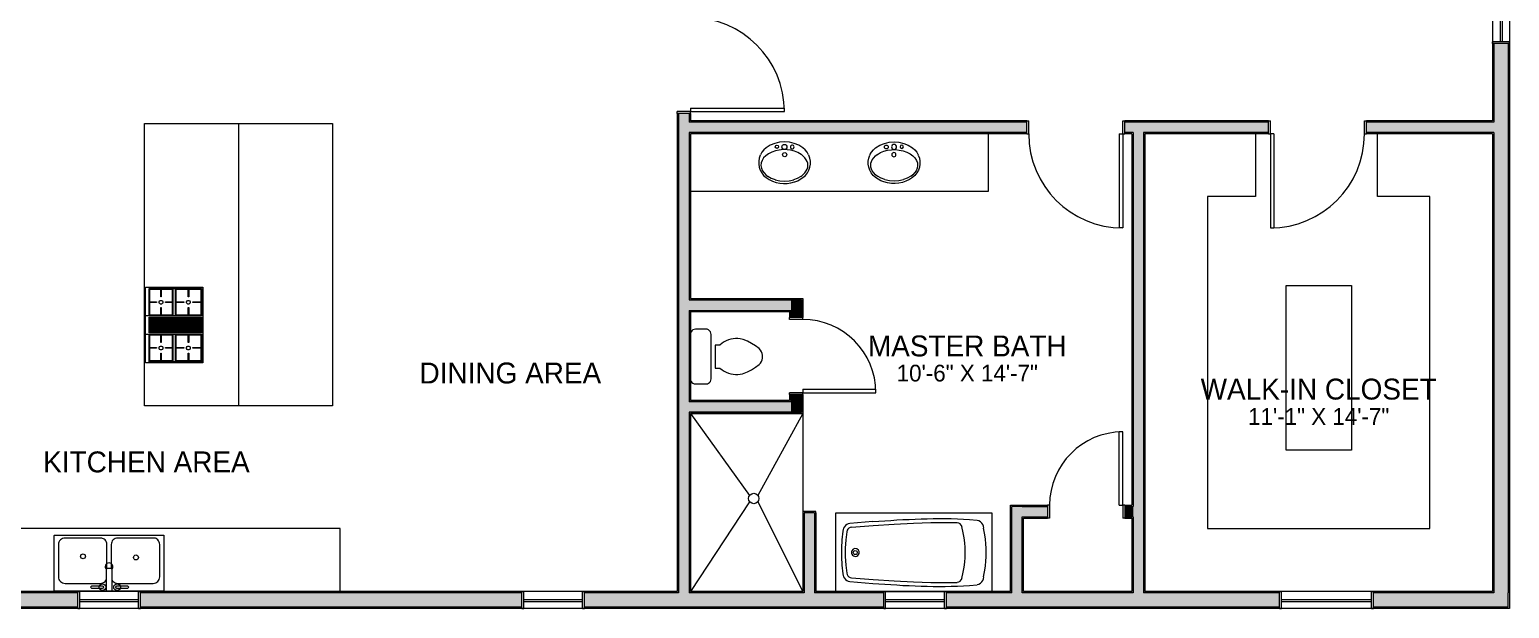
# Model space of a CAD drawing. Header units: inches. Extents: x 99 to 15695, y -7208 to 2559.
# Drawn here: x 10858 to 11424, y -4790 to -4568 of the extents above; entities that cross this region are included whole.
import ezdxf

# ---------------------------------------------------------------- set-up
doc = ezdxf.new("R2010")
doc.units = ezdxf.units.IN
doc.header["$LTSCALE"] = 96
doc.header["$MEASUREMENT"] = 0
for name, color, linetype, lineweight in [('Doors', 5, 'Continuous', 5), ('Fixtures_ Interior', 231, 'Continuous', 0), ('Room Labels', 7, 'Continuous', 18), ('Walls_  Normal', 6, 'Continuous', 13), ('Windows', 5, 'Continuous', 5)]:
    doc.layers.add(name, color=color, linetype=linetype, lineweight=lineweight)
doc.layers.add('Furniture', color=7, linetype='Continuous', lineweight=5, true_color=0x994d00)
doc.layers.add('Hatch', color=7, linetype='Continuous', lineweight=0, true_color=0x919191)
doc.styles.get("Standard").update_dxf_attribs({"font": 'arial.ttf'})

# ---------------------------------------------------------------- blocks, each defined once
blk = doc.blocks.new('Double Sink Wide')
at = {"layer": 'Fixtures_ Interior', "color": 17, "lineweight": 0, "true_color": 0x804040, "transparency": 33554687}
blk.add_line((-18.03, 1.31), (-17.7, 1.16), dxfattribs=at)
for points in [[(-21, 21.2), (-20.75, 21.45), (20.75, 21.45), (21, 21.2), (21, 0.06), (20.94, 0), (-20.94, 0), (-21, 0.06)], [(1.04, 21.49), (1.04, 12.55), (-1.02, 12.55), (-1.02, 21.49)]]:
    blk.add_lwpolyline(points, close=True, dxfattribs=at)
for points in [[(-1.02, 16.93), (-1.23, 17.34), (-1.54, 17.71), (-1.92, 18.02), (-2.35, 18.26), (-2.82, 18.4), (-3.31, 18.45), (-16.88, 18.45), (-17.36, 18.4), (-17.83, 18.26), (-18.27, 18.02), (-18.64, 17.71), (-18.95, 17.34), (-19.19, 16.9), (-19.33, 16.43), (-19.38, 15.95), (-19.38, 3.58), (-19.33, 3.09), (-19.19, 2.62), (-18.95, 2.19), (-18.64, 1.81), (-18.03, 1.31)], [(1.93, 1.49), (2.72, 1.14), (3.31, 1.08), (16.88, 1.08), (17.36, 1.13), (17.83, 1.27), (18.27, 1.5), (18.64, 1.81), (18.95, 2.19), (19.19, 2.62), (19.33, 3.09), (19.38, 3.58), (19.38, 15.95), (19.33, 16.43), (19.19, 16.9), (18.95, 17.34), (18.64, 17.71), (18.27, 18.02), (17.83, 18.26), (17.36, 18.4), (16.88, 18.45), (3.31, 18.45), (2.82, 18.4), (2.35, 18.26), (1.92, 18.02), (1.54, 17.71), (1.23, 17.34), (1.04, 16.98)], [(-17.7, 1.16), (-16.88, 1.08), (-3.31, 1.08), (-2.82, 1.13), (-2.35, 1.27), (-1.92, 1.5), (-1.54, 1.81), (-1.23, 2.19), (-1, 2.62), (-0.86, 3.09), (-0.81, 3.58), (-0.81, 12.55)], [(0.81, 12.55), (0.81, 3.58), (0.86, 3.09), (1, 2.62), (1.23, 2.19), (1.54, 1.81), (1.92, 1.5)]]:
    blk.add_lwpolyline(points, dxfattribs=at)
for points in [[(-7, 19.34), (-7.5, 19.84), (-7, 20.36), (-3.02, 20.36, -0.983051), (-3.02, 19.34)], [(2.62, 19.34, -0.983051), (2.62, 20.36), (6.61, 20.36), (7.1, 19.84), (6.61, 19.34)]]:
    blk.add_lwpolyline(points, format="xyb", close=True, dxfattribs=at)
for centre, radius in [((-3.04, 19.85), 1.28), ((2.57, 19.85), 1.28), ((-10.27, 8.51), 0.938), ((9.98, 8.07), 0.938)]:
    blk.add_circle(centre, radius, dxfattribs=at)
blk.add_arc((0.02, 12.05), 1.46, 135.5733, 45.5888, dxfattribs=at)
blk = doc.blocks.new('Appliances_Cooktops_Standard Size_Gas (front panel)')
at = {"layer": 'Fixtures_ Interior', "color": 17, "lineweight": 0, "true_color": 0x804040, "transparency": 33554687}
for p, q in [((-0.89, 5.68), (-0.89, 0.1)), ((-0.7, 5.56), (-0.7, 0.48)), ((-0.63, 0.48), (-0.63, 5.56)), ((-0.57, 5.56), (-0.57, 0.48)), ((-0.51, 5.56), (-0.51, 0.48)), ((-0.44, 5.56), (-0.44, 0.48)), ((-0.38, 0.48), (-0.38, 5.56)), ((-0.32, 0.48), (-0.32, 5.56)), ((-0.25, 0.48), (-0.25, 5.56)), ((-0.19, 0.48), (-0.19, 5.56)), ((-0.13, 5.56), (-0.13, 0.48)), ((-0.06, 0.48), (-0.06, 5.56)), ((0, 5.56), (0, 0.48)), ((0.06, 0.48), (0.06, 5.56)), ((0.13, 0.48), (0.13, 5.56)), ((0.19, 5.56), (0.19, 0.48)), ((0.25, 0.48), (0.25, 5.56)), ((0.32, 0.48), (0.32, 5.56)), ((0.38, 5.56), (0.38, 0.48)), ((0.44, 0.48), (0.44, 5.56)), ((0.51, 5.56), (0.51, 0.48)), ((0.57, 0.48), (0.57, 5.56)), ((0.64, 0.48), (0.64, 5.56)), ((0.7, 5.56), (0.7, 0.48)), ((0.89, 0.1), (0.89, 5.68)), ((-0.89, 3.02), (-3.56, 3.02)), ((3.56, 3.02), (0.89, 3.02)), ((-3.56, 2.76), (-0.89, 2.76)), ((0.89, 2.76), (3.56, 2.76))]:
    blk.add_line(p, q, dxfattribs=at)
for points in [[(-3.68, 5.68), (3.68, 5.68), (3.68, 0.1), (-3.68, 0.1)], [(-3.49, 5.49), (-0.95, 5.49), (-0.95, 3.08), (-3.49, 3.08)], [(-2.4, 4.34), (-2.35, 4.42), (-2.27, 4.47), (-2.17, 4.47), (-2.08, 4.42), (-2.03, 4.34), (-2.03, 4.24), (-2.08, 4.15), (-2.17, 4.1), (-2.27, 4.1), (-2.35, 4.15), (-2.4, 4.24)], [(-0.76, 5.56), (0.76, 5.56), (0.76, 0.48), (-0.76, 0.48)], [(0.95, 5.49), (3.49, 5.49), (3.49, 3.08), (0.95, 3.08)], [(2.04, 4.24), (2.04, 4.34), (2.09, 4.42), (2.18, 4.47), (2.28, 4.47), (2.36, 4.42), (2.41, 4.34), (2.41, 4.24), (2.36, 4.15), (2.28, 4.1), (2.18, 4.1), (2.09, 4.15)], [(-3.49, 2.7), (-0.95, 2.7), (-0.95, 0.54), (-3.49, 0.54)], [(-2.4, 1.57), (-2.4, 1.67), (-2.35, 1.75), (-2.27, 1.8), (-2.17, 1.8), (-2.08, 1.75), (-2.03, 1.67), (-2.03, 1.57), (-2.08, 1.48), (-2.17, 1.44), (-2.27, 1.44), (-2.35, 1.48)], [(0.95, 2.7), (3.49, 2.7), (3.49, 0.54), (0.95, 0.54)], [(2.09, 1.48), (2.04, 1.57), (2.04, 1.67), (2.09, 1.75), (2.18, 1.8), (2.28, 1.8), (2.36, 1.75), (2.41, 1.67), (2.41, 1.57), (2.36, 1.48), (2.28, 1.44), (2.18, 1.44)]]:
    blk.add_lwpolyline(points, close=True, dxfattribs=at)
for points in [[(-0.89, 0.48), (-3.56, 0.48), (-3.56, 5.56), (-0.89, 5.56)], [(-3.49, 4.32), (-2.73, 4.32), (-2.73, 4.25), (-3.49, 4.25)], [(-2.19, 5.49), (-2.19, 4.73), (-2.25, 4.73), (-2.25, 5.49)], [(-0.95, 4.25), (-1.71, 4.25), (-1.71, 4.32), (-0.95, 4.32)], [(0.89, 5.56), (3.56, 5.56), (3.56, 0.48), (0.89, 0.48)], [(0.95, 4.32), (1.71, 4.32), (1.71, 4.25), (0.95, 4.25)], [(2.25, 5.49), (2.25, 4.73), (2.19, 4.73), (2.19, 5.49)], [(3.49, 4.25), (2.73, 4.25), (2.73, 4.32), (3.49, 4.32)], [(-2.25, 3.08), (-2.25, 3.84), (-2.19, 3.84), (-2.19, 3.08)], [(2.19, 3.08), (2.19, 3.84), (2.25, 3.84), (2.25, 3.08)], [(-3.49, 1.65), (-2.73, 1.65), (-2.73, 1.59), (-3.49, 1.59)], [(-2.19, 2.7), (-2.19, 2.06), (-2.25, 2.06), (-2.25, 2.7)], [(-0.95, 1.59), (-1.71, 1.59), (-1.71, 1.65), (-0.95, 1.65)], [(0.95, 1.65), (1.71, 1.65), (1.71, 1.59), (0.95, 1.59)], [(2.25, 2.7), (2.25, 2.06), (2.19, 2.06), (2.19, 2.7)], [(3.49, 1.59), (2.73, 1.59), (2.73, 1.65), (3.49, 1.65)], [(-2.99, 0.1), (-2.99, 0.06), (-3.13, 0.06), (-3.16, 0), (-3.19, 0), (-3.22, 0.06), (-3.36, 0.06), (-3.36, 0.1)], [(-2.1, 0.1), (-2.1, 0.06), (-2.24, 0.06), (-2.27, 0), (-2.3, 0), (-2.34, 0.06), (-2.47, 0.06), (-2.47, 0.1)], [(-2.25, 0.54), (-2.25, 1.17), (-2.19, 1.17), (-2.19, 0.54)], [(0.18, 0.1), (0.18, 0.06), (0.05, 0.06), (0.02, 0), (-0.02, 0), (-0.05, 0.06), (-0.18, 0.06), (-0.18, 0.1)], [(2.47, 0.1), (2.47, 0.06), (2.34, 0.06), (2.3, 0), (2.27, 0), (2.24, 0.06), (2.1, 0.06), (2.1, 0.1)], [(2.19, 0.54), (2.19, 1.17), (2.25, 1.17), (2.25, 0.54)], [(3.36, 0.1), (3.36, 0.06), (3.22, 0.06), (3.19, 0), (3.16, 0), (3.13, 0.06), (2.99, 0.06), (2.99, 0.1)]]:
    blk.add_lwpolyline(points, dxfattribs=at)
blk = doc.blocks.new('Toilet')
at = {"layer": 'Furniture'}
for points in [[(-19.04, 6.77), (-19.92, 6.62), (-21.87, 5.87), (-23.41, 5.01), (-24.91, 4.11), (-26.29, 3.04), (-26.83, 2.51)], [(0, 8.48), (-0.05, 9.01), (-0.27, 9.49), (-0.59, 9.87), (-0.96, 10.19), (-1.44, 10.4), (-1.97, 10.45), (-5.97, 10.45), (-6.51, 10.4), (-6.93, 10.19), (-7.36, 9.87), (-7.68, 9.49), (-7.89, 9.01), (-7.95, 8.48), (-7.95, -8.48), (-7.89, -9.01), (-7.68, -9.44), (-7.36, -9.87), (-6.93, -10.19), (-6.4, -10.45), (-1.98, -10.45), (-1.44, -10.4), (-0.96, -10.19), (-0.59, -9.87), (-0.27, -9.44), (-0.05, -9.01), (0, -8.47), (0, 8.47)], [(-12.21, -5.12), (-11.25, -4.37), (-9.49, -4.37), (-9.49, 4.37), (-11.25, 4.37), (-12.21, 5.12)], [(-26.83, -2.51), (-26.29, -3.04), (-24.91, -4.11), (-23.41, -5.01), (-21.87, -5.87), (-20.21, -6.51)], [(-20.24, -6.5), (-19.04, -6.77)]]:
    blk.add_lwpolyline(points, dxfattribs=at)
for points in [[(-12.21, 5.12), (-14.11, 6.5), (-16.71, 7.16), (-19.04, 6.77)], [(-26.83, 2.51), (-27.92, 0.68), (-27.92, -0.68), (-26.83, -2.51)], [(-19.04, -6.77), (-16.71, -7.16), (-14.11, -6.5), (-12.21, -5.12)]]:
    blk.add_open_spline(points, degree=3, dxfattribs=at)
blk = doc.blocks.new('Tub')
at = {"layer": 'Furniture'}
blk.add_lwpolyline([(60, 0), (60, 29.97), (0, 29.97), (0, 0)], close=True, dxfattribs=at)
for points in [[(3.25, 24.43), (2.77, 21.81, 0.074206), (2.77, 8.37), (3.25, 5.76)], [(11.57, 25.01), (11.04, 22.56, 0.098214), (11.04, 7.63), (11.57, 5.17)], [(53.71, 14.45, 1.245514), (50.88, 15.09), (50.93, 14.67), (51.15, 14.24)]]:
    blk.add_lwpolyline(points, format="xyb", dxfattribs=at)
for points in [[(5.71, 27.36), (5.07, 27.2), (4.43, 26.83), (3.89, 26.35), (3.52, 25.76), (3.31, 25.12), (3.2, 24.43)], [(8.69, 27.73), (5.71, 27.41)], [(13.39, 26.45), (12.8, 26.35), (12.21, 26.03), (11.79, 25.55), (11.52, 25.01)], [(17.65, 26.56), (13.44, 26.51)], [(53.87, 24.75), (45.55, 25.44), (37.44, 25.97), (30.03, 26.35), (23.41, 26.56), (17.6, 26.56)], [(45.65, 3.25), (54.4, 4), (55.04, 4.16), (55.63, 4.37), (56.11, 4.75), (56.53, 5.23), (56.85, 5.76), (57.07, 6.35), (57.12, 6.99), (57.49, 10.19), (57.71, 13.44), (57.71, 16.75), (57.49, 20), (57.12, 23.2), (57.07, 23.84), (56.85, 24.43), (56.53, 24.96), (56.11, 25.44), (55.63, 25.81), (55.04, 26.03), (54.4, 26.19), (45.65, 26.93)], [(53.81, 5.44), (54.35, 5.55), (54.83, 5.81), (55.2, 6.19), (55.47, 6.61), (55.63, 7.15), (56, 10.29), (56.21, 13.49), (56.21, 16.69), (56, 19.89), (55.63, 23.04), (55.47, 23.57), (55.2, 24), (54.83, 24.37), (54.35, 24.64), (53.81, 24.75)], [(3.2, 5.76), (3.31, 5.07), (3.52, 4.43), (3.89, 3.84), (4.43, 3.36), (5.07, 2.99), (5.71, 2.83)], [(8.69, 2.45), (5.71, 2.77)], [(11.52, 5.17), (11.79, 4.64), (12.21, 4.16), (12.8, 3.84), (13.39, 3.73)], [(17.65, 3.63), (13.44, 3.68)], [(53.87, 5.44), (45.55, 4.75), (37.44, 4.21), (30.03, 3.84), (23.41, 3.63), (17.6, 3.63)]]:
    blk.add_lwpolyline(points, dxfattribs=at)
blk.add_circle((52.38, 15.1), 0.758, dxfattribs=at)
for points in [[(45.65, 26.93), (33.36, 27.78), (21.01, 28.54), (8.69, 27.73)], [(51.15, 14.24), (51.83, 13.27), (53.32, 13.49), (53.71, 14.45)], [(45.65, 3.25), (33.36, 2.41), (21.01, 1.65), (8.69, 2.45)]]:
    blk.add_open_spline(points, degree=3, dxfattribs=at)
blk = doc.blocks.new('Sink')
at = {"layer": 'Furniture'}
for points in [[(-13.17, 6.37), (-13.92, 5.04), (-14.45, 3.6)], [(-11.15, 8.4), (-11.89, 7.81), (-12.59, 7.12), (-13.23, 6.37)], [(-2.29, 7.07), (-3.09, 7.92), (-4, 8.67), (-5.01, 9.25)], [(-14.51, 3.6), (-14.88, 1.84), (-14.99, 0.03), (-14.88, -1.79), (-14.51, -3.55)], [(-15.31, -3.92), (-14.88, -5.04), (-14.29, -6.05), (-13.6, -7.07)], [(-14.45, -3.55), (-13.92, -4.99), (-13.17, -6.32)], [(-13.23, -6.32), (-12.59, -7.07), (-11.89, -7.76), (-11.15, -8.35)], [(-11.09, -8.35), (-10.45, -8.67), (-9.71, -8.88), (-8.96, -8.93), (-8.21, -8.88), (-7.47, -8.67), (-6.83, -8.35), (-6.08, -7.76), (-5.39, -7.07), (-4.75, -6.32)], [(-5.01, -9.25), (-4, -8.67), (-3.09, -7.92), (-2.29, -7.07)]]:
    blk.add_lwpolyline(points, dxfattribs=at)
blk.add_lwpolyline([(-1.97, -2.27), (-2.29, -2.32), (-2.51, -2.53), (-2.67, -2.8), (-2.67, -3.12), (-2.51, -3.39), (-2.29, -3.6), (-1.97, -3.65), (-1.65, -3.6), (-1.44, -3.39), (-1.28, -3.12), (-1.28, -2.8), (-1.44, -2.53), (-1.65, -2.32)], close=True, dxfattribs=at)
for centre, radius in [((-4.91, -0.08), 0.798), ((-1.98, 0.02), 0.969), ((-1.91, 2.91), 0.637)]:
    blk.add_circle(centre, radius, dxfattribs=at)
for centre, radius, start, end in [((-4.36, 0.03), 11.61, 142.6761, 199.5796), ((-8.03, 2.92), 6.99, 64.9653, 143.609), ((-11.81, 0), 11.81, 323.2594, 36.7406), ((-8.03, -2.96), 6.96, 216.1908, 295.2349)]:
    blk.add_arc(centre, radius, start, end, dxfattribs=at)
blk.add_ellipse((-8.86, 0.17), major_axis=(-0.18, 8.84), ratio=0.664092, start_param=3.873962, end_param=6.643025, dxfattribs=at)

msp = doc.modelspace()

# ---------------------------------------------------------------- linework, layer by layer
at = {"layer": 'Doors', "transparency": 33554687}
for p, q in [((11110.5, -4598.48), (11146.5, -4598.48)), ((11110.5, -4598.48), (11110.5, -4599.85)), ((11146.5, -4599.85), (11146.5, -4598.48)), ((11105.5, -4600.6), (11105.5, -4599.85)), ((11110.5, -4599.85), (11105.5, -4599.85)), ((11110.5, -4600.6), (11105.5, -4600.6)), ((11110.5, -4600.6), (11110.5, -4599.85)), ((11110.5, -4599.85), (11146.5, -4599.85)), ((11239.25, -4603.35), (11240, -4603.35)), ((11239.25, -4608.35), (11239.25, -4603.35)), ((11240, -4608.35), (11240, -4603.35)), ((11276, -4603.35), (11276.75, -4603.35)), ((11276, -4608.35), (11276, -4603.35)), ((11276.75, -4608.35), (11276.75, -4603.35)), ((11331.75, -4603.35), (11332.5, -4603.35)), ((11331.75, -4608.35), (11331.75, -4603.35)), ((11332.5, -4608.35), (11332.5, -4603.35)), ((11368.5, -4603.35), (11369.25, -4603.35)), ((11368.5, -4608.35), (11368.5, -4603.35)), ((11369.25, -4608.35), (11369.25, -4603.35)), ((11239.25, -4608.35), (11240, -4608.35)), ((11274.63, -4608.35), (11274.63, -4644.35)), ((11274.63, -4608.35), (11276, -4608.35)), ((11276, -4608.35), (11276.75, -4608.35)), ((11276, -4608.35), (11276, -4644.35)), ((11331.75, -4608.35), (11332.5, -4608.35)), ((11332.5, -4608.35), (11332.5, -4644.35)), ((11333.88, -4608.35), (11332.5, -4608.35)), ((11333.88, -4608.35), (11333.88, -4644.35)), ((11368.5, -4608.35), (11369.25, -4608.35)), ((11276, -4644.35), (11274.63, -4644.35)), ((11332.5, -4644.35), (11333.88, -4644.35)), ((11148.5, -4679.35), (11148.5, -4678.6)), ((11153.5, -4678.6), (11148.5, -4678.6)), ((11153.5, -4679.35), (11153.5, -4678.6)), ((11153.5, -4679.35), (11148.5, -4679.35)), ((11153.5, -4705.98), (11181.5, -4705.98)), ((11153.5, -4705.98), (11153.5, -4707.35)), ((11181.5, -4707.35), (11181.5, -4705.98)), ((11148.5, -4708.1), (11148.5, -4707.35)), ((11153.5, -4707.35), (11148.5, -4707.35)), ((11153.5, -4708.1), (11148.5, -4708.1)), ((11153.5, -4708.1), (11153.5, -4707.35)), ((11153.5, -4707.35), (11181.5, -4707.35)), ((11274.63, -4750.35), (11274.63, -4722.35)), ((11276, -4722.35), (11274.63, -4722.35)), ((11276, -4750.35), (11276, -4722.35)), ((11248, -4750.35), (11247.25, -4750.35)), ((11247.25, -4750.35), (11247.25, -4755.35)), ((11248, -4750.35), (11248, -4755.35)), ((11274.63, -4750.35), (11276, -4750.35)), ((11276.75, -4750.35), (11276, -4750.35)), ((11276, -4750.35), (11276, -4755.35)), ((11276.75, -4750.35), (11276.75, -4755.35)), ((11248, -4755.35), (11247.25, -4755.35)), ((11276.75, -4755.35), (11276, -4755.35))]:
    msp.add_line(p, q, dxfattribs=at)
for centre, radius, start, end in [((11110.5, -4599.85), 36, 0, 90), ((11276, -4608.35), 36, 180, 270), ((11332.5, -4608.35), 36, 270, 0), ((11153.5, -4707.35), 28, 0, 90), ((11276, -4750.35), 28, 90, 180)]:
    msp.add_arc(centre, radius, start, end, dxfattribs=at)
at = {"layer": 'Furniture', "transparency": 33554687}
msp.add_line((10937.5, -4604.35), (10937.5, -4712.35), dxfattribs=at)
for points in [[(10901.5, -4604.35), (10973.5, -4604.35), (10973.5, -4712.35), (10901.5, -4712.35), (10901.5, -4604.35)], [(11326.84, -4608.35), (11326.84, -4632.35), (11308.5, -4632.35), (11308.5, -4759.35), (11393.5, -4759.35), (11393.5, -4632.35), (11373.5, -4632.35), (11373.5, -4608.35)], [(11110.5, -4715.35), (11133.16, -4746.63)], [(11153.5, -4715.35), (11136.36, -4746.63)], [(11133.16, -4749.08), (11110.5, -4783.35)], [(11136.36, -4749.08), (11153.5, -4783.35)], [(10976.5, -4783.35), (10976.5, -4759.35), (10823.5, -4759.35)]]:
    msp.add_lwpolyline(points, dxfattribs=at)
at = {"layer": 'Furniture'}
msp.add_lwpolyline([(11224.5, -4608.35), (11224.5, -4630.38), (11110.5, -4630.38), (11110.5, -4608.35)], dxfattribs=at)
at = {"layer": 'Furniture', "transparency": 33554687}
for points in [[(11338.5, -4666.35), (11363.5, -4666.35), (11363.5, -4729.35), (11338.5, -4729.35)], [(11153.5, -4715.35), (11153.5, -4783.35), (11110.5, -4783.35), (11110.5, -4715.35)]]:
    msp.add_lwpolyline(points, close=True, dxfattribs=at)
msp.add_circle((11134.77, -4747.83), 1.99, dxfattribs=at)
at = {"layer": 'Hatch', "transparency": 33554687}
for points in [[(11423.5, -4573.85), (11423.5, -4783.85), (11418, -4573.85), (11418, -4783.85)], [(11110, -4600.6), (11110, -4783.85), (11106, -4600.6), (11106, -4783.85)], [(11239.25, -4607.85), (11110, -4607.85), (11239.25, -4603.85), (11110, -4603.85)], [(11331.75, -4607.85), (11276.75, -4607.85), (11331.75, -4603.85), (11276.75, -4603.85)], [(11418, -4607.85), (11369.25, -4607.85), (11418, -4603.85), (11369.25, -4603.85)], [(11284, -4607.85), (11284, -4783.85), (11280, -4607.85), (11280, -4783.85)], [(11110, -4671.85), (11149, -4671.85), (11110, -4675.85), (11149, -4675.85)], [(11153, -4671.85), (11153, -4678.6), (11149, -4671.85), (11149, -4678.6)], [(11149, -4714.85), (11110, -4714.85), (11149, -4710.85), (11110, -4710.85)], [(11153, -4708.1), (11153, -4714.85), (11149, -4708.1), (11149, -4714.85)], [(11233.5, -4783.85), (11233.5, -4750.85), (11237.5, -4783.85), (11237.5, -4750.85)], [(11237.5, -4750.85), (11247.25, -4750.85), (11237.5, -4754.85), (11247.25, -4754.85)], [(11276.75, -4750.85), (11280, -4750.85), (11276.75, -4754.85), (11280, -4754.85)], [(11158, -4753.35), (11158, -4783.85), (11154, -4753.35), (11154, -4783.85)], [(10876, -4789.35), (10738.5, -4789.35), (10876, -4783.85), (10738.5, -4783.85)], [(11046, -4789.35), (10900, -4789.35), (11046, -4783.85), (10900, -4783.85)], [(11184.5, -4789.35), (11070, -4789.35), (11184.5, -4783.85), (11070, -4783.85)], [(11336, -4789.35), (11208.5, -4789.35), (11336, -4783.85), (11208.5, -4783.85)], [(11423.5, -4789.35), (11372, -4789.35), (11423.5, -4783.85), (11372, -4783.85)]]:
    msp.add_solid(points, dxfattribs=at)
at = {"layer": 'Walls_  Normal', "linetype": 'Continuous', "transparency": 33554687}
for p, q in [((11424, -4573.85), (11417.5, -4573.85)), ((11417.5, -4573.85), (11417.5, -4603.35)), ((11423.5, -4573.85), (11418, -4573.85)), ((11418, -4573.85), (11418, -4603.85)), ((11423.5, -4573.85), (11423.5, -4783.85)), ((11424, -4573.85), (11424, -4789.85)), ((11110.5, -4600.6), (11105.5, -4600.6)), ((11105.5, -4600.6), (11105.5, -4783.35)), ((11110, -4600.6), (11106, -4600.6)), ((11106, -4600.6), (11106, -4783.85)), ((11110, -4600.6), (11110, -4603.85)), ((11239.25, -4603.85), (11110, -4603.85)), ((11110.5, -4600.6), (11110.5, -4603.35)), ((11239.25, -4603.35), (11110.5, -4603.35)), ((11239.25, -4608.35), (11239.25, -4603.35)), ((11239.25, -4607.85), (11239.25, -4603.85)), ((11276.75, -4608.35), (11276.75, -4603.35)), ((11331.75, -4603.35), (11276.75, -4603.35)), ((11276.75, -4607.85), (11276.75, -4603.85)), ((11331.75, -4603.85), (11276.75, -4603.85)), ((11331.75, -4608.35), (11331.75, -4603.35)), ((11331.75, -4607.85), (11331.75, -4603.85)), ((11369.25, -4608.35), (11369.25, -4603.35)), ((11417.5, -4603.35), (11369.25, -4603.35)), ((11369.25, -4607.85), (11369.25, -4603.85)), ((11418, -4603.85), (11369.25, -4603.85)), ((11110, -4607.85), (11110, -4671.85)), ((11239.25, -4607.85), (11110, -4607.85)), ((11110.5, -4608.35), (11110.5, -4671.35)), ((11239.25, -4608.35), (11110.5, -4608.35)), ((11280, -4607.85), (11276.75, -4607.85)), ((11279.5, -4608.35), (11276.75, -4608.35)), ((11279.5, -4608.35), (11279.5, -4750.35)), ((11280, -4607.85), (11280, -4750.85)), ((11331.75, -4607.85), (11284, -4607.85)), ((11284, -4607.85), (11284, -4783.85)), ((11331.75, -4608.35), (11284.5, -4608.35)), ((11284.5, -4608.35), (11284.5, -4783.35)), ((11418, -4607.85), (11369.25, -4607.85)), ((11417.5, -4608.35), (11369.25, -4608.35)), ((11417.5, -4608.35), (11417.5, -4783.35)), ((11418, -4607.85), (11418, -4783.85)), ((11110, -4671.85), (11149, -4671.85)), ((11110.5, -4671.35), (11153.5, -4671.35)), ((11153, -4671.85), (11149, -4671.85)), ((11153, -4671.85), (11153, -4678.6)), ((11153.5, -4671.35), (11153.5, -4678.6)), ((11110, -4675.85), (11110, -4710.85)), ((11110, -4675.85), (11149, -4675.85)), ((11110.5, -4676.35), (11110.5, -4710.35)), ((11110.5, -4676.35), (11148.5, -4676.35)), ((11148.5, -4676.35), (11148.5, -4678.6)), ((11153.5, -4678.6), (11148.5, -4678.6)), ((11149, -4675.85), (11149, -4678.6)), ((11153, -4678.6), (11149, -4678.6)), ((11149, -4710.85), (11110, -4710.85)), ((11148.5, -4710.35), (11110.5, -4710.35)), ((11153.5, -4708.1), (11148.5, -4708.1)), ((11148.5, -4708.1), (11148.5, -4710.35)), ((11153, -4708.1), (11149, -4708.1)), ((11149, -4708.1), (11149, -4710.85)), ((11153, -4708.1), (11153, -4714.85)), ((11153.5, -4708.1), (11153.5, -4715.35)), ((11110, -4714.85), (11110, -4783.85)), ((11149, -4714.85), (11110, -4714.85)), ((11110.5, -4715.35), (11110.5, -4783.35)), ((11153.5, -4715.35), (11110.5, -4715.35)), ((11149, -4714.85), (11153, -4714.85)), ((11233, -4783.35), (11233, -4750.35)), ((11233, -4750.35), (11247.25, -4750.35)), ((11233.5, -4783.85), (11233.5, -4750.85)), ((11237.5, -4750.85), (11233.5, -4750.85)), ((11237.5, -4750.85), (11247.25, -4750.85)), ((11247.25, -4750.35), (11247.25, -4755.35)), ((11247.25, -4750.85), (11247.25, -4754.85)), ((11276.75, -4750.35), (11279.5, -4750.35)), ((11276.75, -4750.35), (11276.75, -4755.35)), ((11276.75, -4750.85), (11280, -4750.85)), ((11276.75, -4750.85), (11276.75, -4754.85)), ((11158.5, -4752.85), (11153.5, -4752.85)), ((11153.5, -4752.85), (11153.5, -4753.35)), ((11153.5, -4753.35), (11153.5, -4783.35)), ((11158, -4753.35), (11154, -4753.35)), ((11154, -4753.35), (11154, -4783.85)), ((11158, -4753.35), (11158, -4783.85)), ((11158.5, -4753.35), (11158.5, -4752.85)), ((11158.5, -4753.35), (11158.5, -4783.35)), ((11237.5, -4783.85), (11237.5, -4754.85)), ((11237.5, -4754.85), (11247.25, -4754.85)), ((11238, -4783.35), (11238, -4755.35)), ((11238, -4755.35), (11247.25, -4755.35)), ((11276.75, -4754.85), (11280, -4754.85)), ((11276.75, -4755.35), (11279.5, -4755.35)), ((11279.5, -4755.35), (11279.5, -4783.35)), ((11280, -4754.85), (11280, -4783.85)), ((10876, -4783.85), (10823, -4783.85)), ((10876, -4783.35), (10823.5, -4783.35)), ((10876, -4789.85), (10876, -4783.35)), ((10876, -4789.35), (10876, -4783.85)), ((10900, -4789.85), (10900, -4783.35)), ((11046, -4783.35), (10900, -4783.35)), ((10900, -4789.35), (10900, -4783.85)), ((11046, -4783.85), (10900, -4783.85)), ((11046, -4789.85), (11046, -4783.35)), ((11046, -4789.35), (11046, -4783.85)), ((11070, -4789.85), (11070, -4783.35)), ((11105.5, -4783.35), (11070, -4783.35)), ((11070, -4789.35), (11070, -4783.85)), ((11106, -4783.85), (11070, -4783.85)), ((11154, -4783.85), (11110, -4783.85)), ((11153.5, -4783.35), (11110.5, -4783.35)), ((11184.5, -4783.85), (11158, -4783.85)), ((11184.5, -4783.35), (11158.5, -4783.35)), ((11184.5, -4789.85), (11184.5, -4783.35)), ((11184.5, -4789.35), (11184.5, -4783.85)), ((11208.5, -4789.85), (11208.5, -4783.35)), ((11233, -4783.35), (11208.5, -4783.35)), ((11208.5, -4789.35), (11208.5, -4783.85)), ((11233.5, -4783.85), (11208.5, -4783.85)), ((11280, -4783.85), (11237.5, -4783.85)), ((11279.5, -4783.35), (11238, -4783.35)), ((11336, -4783.85), (11284, -4783.85)), ((11336, -4783.35), (11284.5, -4783.35)), ((11336, -4789.85), (11336, -4783.35)), ((11336, -4789.35), (11336, -4783.85)), ((11372, -4789.85), (11372, -4783.35)), ((11417.5, -4783.35), (11372, -4783.35)), ((11372, -4789.35), (11372, -4783.85)), ((11418, -4783.85), (11372, -4783.85)), ((11423.5, -4789.35), (11423.5, -4783.85)), ((10876, -4789.35), (10738.5, -4789.35)), ((10876, -4789.85), (10738.5, -4789.85)), ((11046, -4789.35), (10900, -4789.35)), ((11046, -4789.85), (10900, -4789.85)), ((11184.5, -4789.35), (11070, -4789.35)), ((11184.5, -4789.85), (11070, -4789.85)), ((11336, -4789.35), (11208.5, -4789.35)), ((11336, -4789.85), (11208.5, -4789.85)), ((11423.5, -4789.35), (11372, -4789.35)), ((11424, -4789.85), (11372, -4789.85))]:
    msp.add_line(p, q, dxfattribs=at)
at = {"layer": 'Windows', "transparency": 33554687}
for p, q in [((11417.5, -4537.85), (11417.5, -4573.85)), ((11420.6, -4573.1), (11420.6, -4538.6)), ((11421.4, -4573.1), (11421.4, -4538.6)), ((11424, -4537.85), (11424, -4573.85)), ((11417.5, -4573.85), (11417.5, -4573.1)), ((11424, -4573.1), (11417.5, -4573.1)), ((11424, -4573.85), (11417.5, -4573.85)), ((11424, -4573.85), (11424, -4573.1)), ((10900, -4783.35), (10876, -4783.35)), ((10876, -4783.35), (10876.75, -4783.35)), ((10876, -4789.85), (10876, -4783.35)), ((10876.75, -4789.85), (10876.75, -4783.35)), ((10899.25, -4783.35), (10900, -4783.35)), ((10899.25, -4789.85), (10899.25, -4783.35)), ((10900, -4789.85), (10900, -4783.35)), ((11070, -4783.35), (11046, -4783.35)), ((11046, -4783.35), (11046.75, -4783.35)), ((11046, -4789.85), (11046, -4783.35)), ((11046.75, -4789.85), (11046.75, -4783.35)), ((11069.25, -4783.35), (11070, -4783.35)), ((11069.25, -4789.85), (11069.25, -4783.35)), ((11070, -4789.85), (11070, -4783.35)), ((11208.5, -4783.35), (11184.5, -4783.35)), ((11184.5, -4783.35), (11185.25, -4783.35)), ((11184.5, -4789.85), (11184.5, -4783.35)), ((11185.25, -4789.85), (11185.25, -4783.35)), ((11207.75, -4783.35), (11208.5, -4783.35)), ((11207.75, -4789.85), (11207.75, -4783.35)), ((11208.5, -4789.85), (11208.5, -4783.35)), ((11372, -4783.35), (11336, -4783.35)), ((11336, -4783.35), (11336.75, -4783.35)), ((11336, -4789.85), (11336, -4783.35)), ((11336.75, -4789.85), (11336.75, -4783.35)), ((11371.25, -4783.35), (11372, -4783.35)), ((11371.25, -4789.85), (11371.25, -4783.35)), ((11372, -4789.85), (11372, -4783.35)), ((10900, -4789.85), (10876, -4789.85)), ((10876, -4789.85), (10876.75, -4789.85)), ((10876.75, -4786.45), (10899.25, -4786.45)), ((10876.75, -4787.25), (10899.25, -4787.25)), ((10899.25, -4789.85), (10900, -4789.85)), ((11070, -4789.85), (11046, -4789.85)), ((11046, -4789.85), (11046.75, -4789.85)), ((11046.75, -4786.45), (11069.25, -4786.45)), ((11046.75, -4787.25), (11069.25, -4787.25)), ((11069.25, -4789.85), (11070, -4789.85)), ((11208.5, -4789.85), (11184.5, -4789.85)), ((11184.5, -4789.85), (11185.25, -4789.85)), ((11185.25, -4786.45), (11207.75, -4786.45)), ((11185.25, -4787.25), (11207.75, -4787.25)), ((11207.75, -4789.85), (11208.5, -4789.85)), ((11372, -4789.85), (11336, -4789.85)), ((11336, -4789.85), (11336.75, -4789.85)), ((11336.75, -4786.45), (11371.25, -4786.45)), ((11336.75, -4787.25), (11371.25, -4787.25)), ((11371.25, -4789.85), (11372, -4789.85))]:
    msp.add_line(p, q, dxfattribs=at)

# ---------------------------------------------------------------- block references
at = {"layer": 'Doors'}
for name, p, rotation in [('Sink', (11146.53, -4611.39), 90), ('Toilet', (11110.5, -4693.54), 180), ('Tub', (11226, -4753.38), 180)]:
    msp.add_blockref(name, p, dxfattribs=dict(at, rotation=rotation))
at = {"layer": 'Doors', "xscale": -1, "rotation": 270}
msp.add_blockref('Sink', (11188.47, -4611.39), dxfattribs=at)
at = {"layer": 'Fixtures_ Interior', "transparency": 33554687, "xscale": 3.937, "yscale": 3.937, "zscale": 3.937, "rotation": 269.9999999999999}
msp.add_blockref('Appliances_Cooktops_Standard Size_Gas (front panel)', (10901.5, -4681.48), dxfattribs=at)
at = {"layer": 'Fixtures_ Interior', "transparency": 33554687, "rotation": 180}
msp.add_blockref('Double Sink Wide', (10888.01, -4761.86), dxfattribs=at)

# ---------------------------------------------------------------- texts
at = {"layer": 'Room Labels', "transparency": 33554687, "attachment_point": 8}
for s, insert, char_height, width in [('\\fChief Blueprint|b0|i0|c0|p0;MASTER BATH\\P', (11216.5, -4693.59), 8, 79.36), ('{\\fChief Blueprint|b0|i0|c0|p34;DINING AREA}', (11041.6, -4703.94), 8, 121.9086), ('\\fChief Blueprint|b0|i0|c0|p0;10\'-6" X 14\'-7"\\P', (11216.5, -4703.15), 6.4, 56.64), ('\\fChief Blueprint|b0|i0|c0|p0;WALK-IN CLOSET\\P', (11351, -4710.09), 8, 94.4), ('\\fChief Blueprint|b0|i0|c0|p0;11\'-1" X 14\'-7"\\P', (11351, -4719.65), 6.4, 56.64), ('{\\fChief Blueprint|b0|i0|c0|p34;KITCHEN AREA}', (10902.3, -4737.94), 8, 121.9086)]:
    msp.add_mtext(s, dxfattribs=dict(at, insert=insert, char_height=char_height, width=width))

doc.saveas('drawing.dxf')
